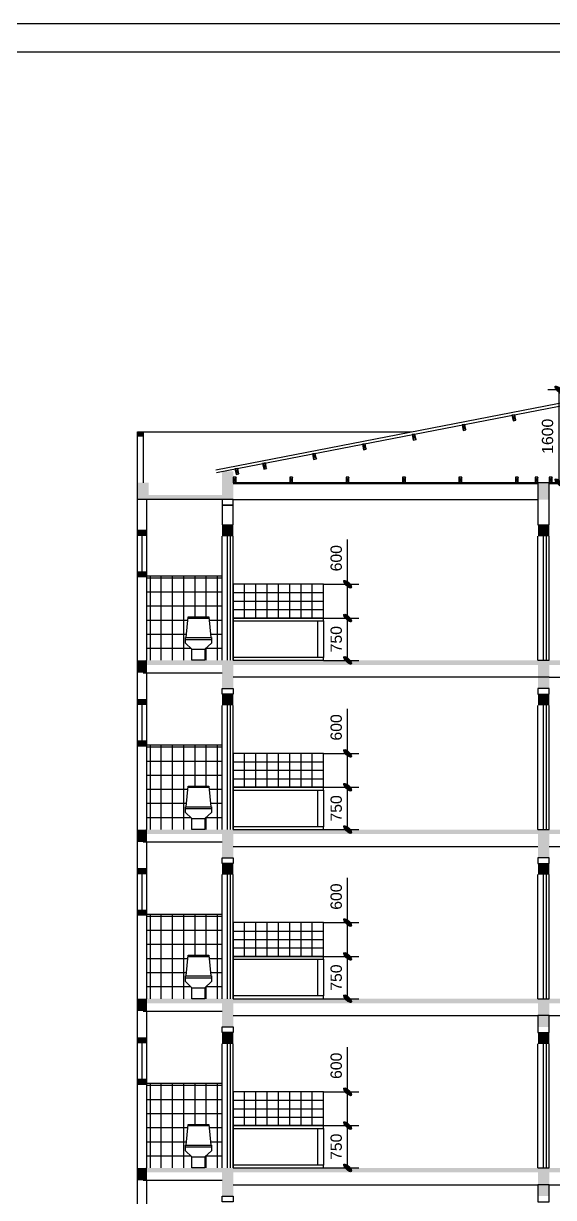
# Model space of a CAD drawing. Extents: x 5324 to 86020, y 1640 to 57560.
# Drawn here: x 33111 to 42504, y 36743 to 57560 of the extents above; entities that cross this region are included whole.
import ezdxf

# ---------------------------------------------------------------- set-up
doc = ezdxf.new("R2010")
doc.units = 0
doc.layers.get('0').update_dxf_attribs({"linetype": 'CONTINUOUS'})
doc.layers.get('DEFPOINTS').update_dxf_attribs({"linetype": 'CONTINUOUS'})
for name, color, linetype in [('BAO', 3, 'CONTINUOUS'), ('CUA', 4, 'CONTINUOUS'), ('DIM', 6, 'CONTINUOUS'), ('HATCH', 6, 'CONTINUOUS'), ('MAT_CAT', 5, 'CONTINUOUS'), ('mc1', 7, 'CONTINUOUS'), ('NET', 5, 'CONTINUOUS'), ('OPMEN', 6, 'CONTINUOUS'), ('TBI', 3, 'CONTINUOUS'), ('TUONG', 35, 'CONTINUOUS')]:
    doc.layers.add(name, color=color, linetype=linetype)
doc.styles.add('DIM', font='VHELVEN.TTF')
doc.styles.add('VNI-HELVE', font='VHELVEN.TTF')
doc.dimstyles.new('DIM100S', dxfattribs={"dimtxt": 200, "dimasz": 130, "dimexe": 200, "dimexo": 0, "dimgap": 100, "dimtad": 1, "dimdec": 0, "dimrnd": 50, "dimzin": 0, "dimdsep": 46, "dimtxsty": 'VNI-HELVE', "dimblk1": 'ARCHTICK', "dimblk2": 'ARCHTICK', "dimsah": 1, "dimcen": 0, "dimclrd": 6, "dimclre": 6, "dimclrt": 6, "dimadec": 0, "dimazin": 0, "dimtfac": 1, "dimtdec": 0, "dimtofl": 0, "dimtmove": 0, "dimatfit": 3, "dimfxl": 0, "dimtolj": 1, "dimtzin": 0, "dimarcsym": 0})

# ---------------------------------------------------------------- blocks, each defined once
blk = doc.blocks.new('xg')
at = {"layer": 'mc1', "color": 4, "linetype": 'ByBlock'}
for p, q in [((0, 0), (-50, -100)), ((-50, 0), (0, -100))]:
    blk.add_line(p, q, dxfattribs=at)
blk.add_lwpolyline([(-50, -100), (0, -100), (0, 0), (-50, 0)], close=True, dxfattribs=at)
blk = doc.blocks.new('_ArchTick')
h = blk.add_hatch(color=256)
edge = h.paths.add_edge_path()
edge.add_ellipse((0, 0), major_axis=(0.5, 0.5), ratio=0.348148, start_angle=0, end_angle=360)
blk.add_ellipse((0, 0), major_axis=(0.5, 0.5), ratio=0.348148)
blk = doc.blocks.new('*D123')
at = {"color": 6, "linetype": 'ByBlock'}
for p, q in [((38856, 38618), (38856, 39409)), ((38429, 38618), (39056, 38618)), ((38856, 38018), (38856, 38618)), ((38429, 38018), (39056, 38018))]:
    blk.add_line(p, q, dxfattribs=at)
at = {"layer": 'DEFPOINTS', "color": 0, "linetype": 'ByBlock'}
for p in [(38429, 38618), (38856, 38618), (38429, 38018)]:
    blk.add_point(p, dxfattribs=at)
at = {"color": 6, "linetype": 'ByBlock', "xscale": 130, "yscale": 130, "zscale": 130}
for p, rotation in [((38856, 38618), 90), ((38856, 38018), 270)]:
    blk.add_blockref('_ArchTick', p, dxfattribs=dict(at, rotation=rotation))
at = {"color": 6, "linetype": 'ByBlock', "insert": (38654, 39079), "char_height": 200, "attachment_point": 5, "rotation": 90, "style": 'VNI-HELVE'}
blk.add_mtext('\\A1;600', dxfattribs=at)
blk = doc.blocks.new('*D124')
at = {"color": 6, "linetype": 'ByBlock'}
for p, q in [((38429, 38018), (39056, 38018)), ((38856, 37268), (38856, 38018)), ((38429, 37268), (39056, 37268))]:
    blk.add_line(p, q, dxfattribs=at)
at = {"layer": 'DEFPOINTS', "color": 0, "linetype": 'ByBlock'}
for p in [(38429, 38018), (38856, 38018), (38429, 37268)]:
    blk.add_point(p, dxfattribs=at)
at = {"color": 6, "linetype": 'ByBlock', "xscale": 130, "yscale": 130, "zscale": 130}
for p, rotation in [((38856, 38018), 90), ((38856, 37268), 270)]:
    blk.add_blockref('_ArchTick', p, dxfattribs=dict(at, rotation=rotation))
at = {"color": 6, "linetype": 'ByBlock', "insert": (38654, 37643), "char_height": 200, "attachment_point": 5, "rotation": 90, "style": 'VNI-HELVE'}
blk.add_mtext('\\A1;750', dxfattribs=at)
blk = doc.blocks.new('*D125')
at = {"color": 6, "linetype": 'ByBlock'}
for p, q in [((38856, 41618), (38856, 42409)), ((38429, 41618), (39056, 41618)), ((38856, 41018), (38856, 41618)), ((38429, 41018), (39056, 41018))]:
    blk.add_line(p, q, dxfattribs=at)
at = {"layer": 'DEFPOINTS', "color": 0, "linetype": 'ByBlock'}
for p in [(38429, 41618), (38856, 41618), (38429, 41018)]:
    blk.add_point(p, dxfattribs=at)
at = {"color": 6, "linetype": 'ByBlock', "xscale": 130, "yscale": 130, "zscale": 130}
for p, rotation in [((38856, 41618), 90), ((38856, 41018), 270)]:
    blk.add_blockref('_ArchTick', p, dxfattribs=dict(at, rotation=rotation))
at = {"color": 6, "linetype": 'ByBlock', "insert": (38654, 42079), "char_height": 200, "attachment_point": 5, "rotation": 90, "style": 'VNI-HELVE'}
blk.add_mtext('\\A1;600', dxfattribs=at)
blk = doc.blocks.new('*D126')
at = {"color": 6, "linetype": 'ByBlock'}
for p, q in [((38429, 41018), (39056, 41018)), ((38856, 40268), (38856, 41018)), ((38429, 40268), (39056, 40268))]:
    blk.add_line(p, q, dxfattribs=at)
at = {"layer": 'DEFPOINTS', "color": 0, "linetype": 'ByBlock'}
for p in [(38429, 41018), (38856, 41018), (38429, 40268)]:
    blk.add_point(p, dxfattribs=at)
at = {"color": 6, "linetype": 'ByBlock', "xscale": 130, "yscale": 130, "zscale": 130}
for p, rotation in [((38856, 41018), 90), ((38856, 40268), 270)]:
    blk.add_blockref('_ArchTick', p, dxfattribs=dict(at, rotation=rotation))
at = {"color": 6, "linetype": 'ByBlock', "insert": (38654, 40643), "char_height": 200, "attachment_point": 5, "rotation": 90, "style": 'VNI-HELVE'}
blk.add_mtext('\\A1;750', dxfattribs=at)
blk = doc.blocks.new('*D127')
at = {"color": 6, "linetype": 'ByBlock'}
for p, q in [((38856, 44618), (38856, 45409)), ((38429, 44618), (39056, 44618)), ((38856, 44018), (38856, 44618)), ((38429, 44018), (39056, 44018))]:
    blk.add_line(p, q, dxfattribs=at)
at = {"layer": 'DEFPOINTS', "color": 0, "linetype": 'ByBlock'}
for p in [(38429, 44618), (38856, 44618), (38429, 44018)]:
    blk.add_point(p, dxfattribs=at)
at = {"color": 6, "linetype": 'ByBlock', "xscale": 130, "yscale": 130, "zscale": 130}
for p, rotation in [((38856, 44618), 90), ((38856, 44018), 270)]:
    blk.add_blockref('_ArchTick', p, dxfattribs=dict(at, rotation=rotation))
at = {"color": 6, "linetype": 'ByBlock', "insert": (38654, 45079), "char_height": 200, "attachment_point": 5, "rotation": 90, "style": 'VNI-HELVE'}
blk.add_mtext('\\A1;600', dxfattribs=at)
blk = doc.blocks.new('*D128')
at = {"color": 6, "linetype": 'ByBlock'}
for p, q in [((38429, 44018), (39056, 44018)), ((38856, 43268), (38856, 44018)), ((38429, 43268), (39056, 43268))]:
    blk.add_line(p, q, dxfattribs=at)
at = {"layer": 'DEFPOINTS', "color": 0, "linetype": 'ByBlock'}
for p in [(38429, 44018), (38856, 44018), (38429, 43268)]:
    blk.add_point(p, dxfattribs=at)
at = {"color": 6, "linetype": 'ByBlock', "xscale": 130, "yscale": 130, "zscale": 130}
for p, rotation in [((38856, 44018), 90), ((38856, 43268), 270)]:
    blk.add_blockref('_ArchTick', p, dxfattribs=dict(at, rotation=rotation))
at = {"color": 6, "linetype": 'ByBlock', "insert": (38654, 43643), "char_height": 200, "attachment_point": 5, "rotation": 90, "style": 'VNI-HELVE'}
blk.add_mtext('\\A1;750', dxfattribs=at)
blk = doc.blocks.new('*D129')
at = {"color": 6, "linetype": 'ByBlock'}
for p, q in [((38856, 47618), (38856, 48409)), ((38429, 47618), (39056, 47618)), ((38856, 47018), (38856, 47618)), ((38429, 47018), (39056, 47018))]:
    blk.add_line(p, q, dxfattribs=at)
at = {"layer": 'DEFPOINTS', "color": 0, "linetype": 'ByBlock'}
for p in [(38429, 47618), (38856, 47618), (38429, 47018)]:
    blk.add_point(p, dxfattribs=at)
at = {"color": 6, "linetype": 'ByBlock', "xscale": 130, "yscale": 130, "zscale": 130}
for p, rotation in [((38856, 47618), 90), ((38856, 47018), 270)]:
    blk.add_blockref('_ArchTick', p, dxfattribs=dict(at, rotation=rotation))
at = {"color": 6, "linetype": 'ByBlock', "insert": (38654, 48079), "char_height": 200, "attachment_point": 5, "rotation": 90, "style": 'VNI-HELVE'}
blk.add_mtext('\\A1;600', dxfattribs=at)
blk = doc.blocks.new('*D130')
at = {"color": 6, "linetype": 'ByBlock'}
for p, q in [((38429, 47018), (39056, 47018)), ((38856, 46268), (38856, 47018)), ((38429, 46268), (39056, 46268))]:
    blk.add_line(p, q, dxfattribs=at)
at = {"layer": 'DEFPOINTS', "color": 0, "linetype": 'ByBlock'}
for p in [(38429, 47018), (38856, 47018), (38429, 46268)]:
    blk.add_point(p, dxfattribs=at)
at = {"color": 6, "linetype": 'ByBlock', "xscale": 130, "yscale": 130, "zscale": 130}
for p, rotation in [((38856, 47018), 90), ((38856, 46268), 270)]:
    blk.add_blockref('_ArchTick', p, dxfattribs=dict(at, rotation=rotation))
at = {"color": 6, "linetype": 'ByBlock', "insert": (38654, 46643), "char_height": 200, "attachment_point": 5, "rotation": 90, "style": 'VNI-HELVE'}
blk.add_mtext('\\A1;750', dxfattribs=at)
blk = doc.blocks.new('*D169')
at = {"color": 6, "linetype": 'ByBlock'}
for p, q in [((43829, 51063), (42401, 51063)), ((42601, 51063), (42601, 49418)), ((43829, 49418), (42401, 49418))]:
    blk.add_line(p, q, dxfattribs=at)
at = {"layer": 'DEFPOINTS', "color": 0, "linetype": 'ByBlock'}
for p in [(43829, 51063), (42601, 49418), (43829, 49418)]:
    blk.add_point(p, dxfattribs=at)
at = {"color": 6, "linetype": 'ByBlock', "xscale": 130, "yscale": 130, "zscale": 130}
for p, rotation in [((42601, 51063), 90), ((42601, 49418), 270)]:
    blk.add_blockref('_ArchTick', p, dxfattribs=dict(at, rotation=rotation))
at = {"color": 6, "linetype": 'ByBlock', "insert": (42399, 50241), "char_height": 200, "attachment_point": 5, "rotation": 90, "style": 'VNI-HELVE'}
blk.add_mtext('\\A1;1600', dxfattribs=at)

msp = doc.modelspace()

# ---------------------------------------------------------------- hatches: boundary and pattern name
at = {"layer": 'OPMEN'}
h = msp.add_hatch(dxfattribs=at)
h.set_pattern_fill('_USER', color=256, scale=200, angle=90, style=0, pattern_type=0)
h.set_pattern_definition([(90, (38429.19, 47018.44), (-200, 1e-14), [])])
h.paths.add_polyline_path([(36829.2, 47018.4), (38429.2, 47018.4), (38429.2, 47618.4), (36829.2, 47618.4)])
h = msp.add_hatch(dxfattribs=at)
h.set_pattern_fill('_USER', color=256, scale=150, style=0, pattern_type=0)
h.set_pattern_definition([(0, (38429.19, 47018.44), (0, 150), [])])
h.paths.add_polyline_path([(36829.2, 47018.4), (38429.2, 47018.4), (38429.2, 47618.4), (36829.2, 47618.4)])
h = msp.add_hatch(dxfattribs=at)
h.set_pattern_fill('_USER', color=256, scale=200, angle=90, style=0, pattern_type=0)
h.set_pattern_definition([(90, (38429.19, 44018.44), (-200, 1e-14), [])])
h.paths.add_polyline_path([(36829.2, 44018.4), (38429.2, 44018.4), (38429.2, 44618.4), (36829.2, 44618.4)])
h = msp.add_hatch(dxfattribs=at)
h.set_pattern_fill('_USER', color=256, scale=150, style=0, pattern_type=0)
h.set_pattern_definition([(0, (38429.19, 44018.44), (0, 150), [])])
h.paths.add_polyline_path([(36829.2, 44018.4), (38429.2, 44018.4), (38429.2, 44618.4), (36829.2, 44618.4)])
h = msp.add_hatch(dxfattribs=at)
h.set_pattern_fill('_USER', color=256, scale=200, angle=90, style=0, pattern_type=0)
h.set_pattern_definition([(90, (38429.19, 41018.44), (-200, 1e-14), [])])
h.paths.add_polyline_path([(36829.2, 41018.4), (38429.2, 41018.4), (38429.2, 41618.4), (36829.2, 41618.4)])
h = msp.add_hatch(dxfattribs=at)
h.set_pattern_fill('_USER', color=256, scale=150, style=0, pattern_type=0)
h.set_pattern_definition([(0, (38429.19, 41018.44), (0, 150), [])])
h.paths.add_polyline_path([(36829.2, 41018.4), (38429.2, 41018.4), (38429.2, 41618.4), (36829.2, 41618.4)])
h = msp.add_hatch(dxfattribs=at)
h.set_pattern_fill('_USER', color=256, scale=200, angle=90, style=0, pattern_type=0)
h.set_pattern_definition([(90, (38429.19, 38018.44), (-200, 1e-14), [])])
h.paths.add_polyline_path([(36829.2, 38018.4), (38429.2, 38018.4), (38429.2, 38618.4), (36829.2, 38618.4)])
h = msp.add_hatch(dxfattribs=at)
h.set_pattern_fill('_USER', color=256, scale=150, style=0, pattern_type=0)
h.set_pattern_definition([(0, (38429.19, 38018.44), (0, 150), [])])
h.paths.add_polyline_path([(36829.2, 38018.4), (38429.2, 38018.4), (38429.2, 38618.4), (36829.2, 38618.4)])

# ---------------------------------------------------------------- linework, layer by layer
at = {"layer": 'BAO', "color": 4, "linetype": 'Continuous'}
for p, q in [((42229.2, 49418.4), (36829.2, 49418.4)), ((42229.2, 49398.4), (36829.2, 49398.4)), ((43829.2, 49418.4), (42429.2, 49418.4)), ((43829.2, 49398.4), (42429.2, 49398.4))]:
    msp.add_line(p, q, dxfattribs=at)
at = {"layer": 'BAO', "color": 3, "linetype": 'Continuous'}
for points in [[(35129.2, 49418.4), (35129.2, 50318.4), (35229.2, 50318.4), (35229.2, 49418.4)], [(35288.3, 49118.4), (35288.3, 46268.4)], [(35288.3, 46048.2), (35288.3, 46268.4)], [(35229.2, 46048.2), (36629.2, 46048.2)], [(35288.3, 46048.2), (35288.3, 43268.4)], [(42429.2, 45968.4), (36829.2, 45968.4)], [(35288.3, 43048.2), (35288.3, 43268.4)], [(35229.2, 43048.2), (36629.2, 43048.2)], [(35288.3, 43048.2), (35288.3, 40268.4)], [(35288.3, 40048.2), (35288.3, 40268.4)], [(35229.2, 40048.2), (36629.2, 40048.2)], [(35288.3, 40048.2), (35288.3, 37268.4)], [(35288.3, 37048.2), (35288.3, 37268.4)], [(35229.2, 37048.2), (36629.2, 37048.2)], [(35288.3, 37048.2), (35288.3, 34268.4)]]:
    msp.add_lwpolyline(points, dxfattribs=at)
for points in [[(36629.2, 49018.4), (36829.2, 49018.4), (36829.2, 49118.4), (36629.2, 49118.4)], [(36629.2, 45768.4), (36829.2, 45768.4), (36829.2, 45668.4), (36629.2, 45668.4)], [(36629.2, 42768.4), (36829.2, 42768.4), (36829.2, 42668.4), (36629.2, 42668.4)], [(36629.2, 39768.4), (36829.2, 39768.4), (36829.2, 39668.4), (36629.2, 39668.4)], [(36629.2, 36768.4), (36829.2, 36768.4), (36829.2, 36668.4), (36629.2, 36668.4)]]:
    msp.add_lwpolyline(points, close=True, dxfattribs=at)
at = {"layer": 'CUA', "color": 4, "linetype": 'Continuous'}
for points in [[(36629.2, 49118.4), (35129.2, 49118.4)], [(35208.8, 48483.5), (35208.8, 47839.8)], [(35208.8, 45483.5), (35208.8, 44839.8)], [(35208.8, 42483.5), (35208.8, 41839.8)], [(35208.8, 39483.5), (35208.8, 38839.8)]]:
    msp.add_lwpolyline(points, dxfattribs=at)
at = {"layer": 'DIM', "color": 4, "linetype": 'ByBlock'}
for points in [[(38429.2, 46318.4), (38329.2, 46318.4), (38329.2, 46968.4), (38429.2, 46968.4)], [(38429.2, 43318.4), (38329.2, 43318.4), (38329.2, 43968.4), (38429.2, 43968.4)], [(38429.2, 40318.4), (38329.2, 40318.4), (38329.2, 40968.4), (38429.2, 40968.4)], [(38429.2, 37318.4), (38329.2, 37318.4), (38329.2, 37968.4), (38429.2, 37968.4)]]:
    msp.add_lwpolyline(points, close=True, dxfattribs=at)
at = {"layer": 'HATCH', "color": 6}
for p, q in [((35288.3, 47768.4), (36629.2, 47768.4)), ((35288.3, 47732.9), (36629.2, 47732.9)), ((35360.4, 46268.4), (35360.4, 47768.4)), ((35551, 46268.4), (35551, 47768.4)), ((35751, 46268.4), (35751, 47768.4)), ((35951, 46268.4), (35951, 47768.4)), ((36151, 47039.4), (36151, 47768.4)), ((36351, 47039.4), (36351, 47768.4)), ((36551, 46268.4), (36551, 47768.4)), ((35288.3, 47482.9), (36629.2, 47482.9)), ((35288.3, 47232.9), (36629.2, 47232.9)), ((35288.3, 46982.9), (36021.6, 46982.9)), ((35551, 46268.4), (35551, 46936)), ((36401.5, 46982.9), (36629.2, 46982.9)), ((35288.3, 46732.9), (35999.7, 46732.9)), ((36423.4, 46732.9), (36629.2, 46732.9)), ((35288.3, 46482.9), (36076.9, 46482.9)), ((36346.2, 46482.9), (36629.2, 46482.9)), ((36351, 46268.4), (36351, 46487.5)), ((35288.3, 44768.4), (36629.2, 44768.4)), ((35360.4, 43268.4), (35360.4, 44768.4)), ((35551, 43268.4), (35551, 44768.4)), ((35751, 43268.4), (35751, 44768.4)), ((35951, 43268.4), (35951, 44768.4)), ((36151, 44039.4), (36151, 44768.4)), ((36351, 44039.4), (36351, 44768.4)), ((36551, 43268.4), (36551, 44768.4)), ((35288.3, 44732.9), (36629.2, 44732.9)), ((35288.3, 44482.9), (36629.2, 44482.9)), ((35288.3, 44232.9), (36629.2, 44232.9)), ((35288.3, 43982.9), (36021.6, 43982.9)), ((35551, 43268.4), (35551, 43936)), ((36401.5, 43982.9), (36629.2, 43982.9)), ((35288.3, 43732.9), (35999.7, 43732.9)), ((36423.4, 43732.9), (36629.2, 43732.9)), ((35288.3, 43482.9), (36076.9, 43482.9)), ((36346.2, 43482.9), (36629.2, 43482.9)), ((36351, 43268.4), (36351, 43487.5)), ((35288.3, 41768.4), (36629.2, 41768.4)), ((35288.3, 41732.9), (36629.2, 41732.9)), ((35360.4, 40268.4), (35360.4, 41768.4)), ((35551, 40268.4), (35551, 41768.4)), ((35751, 40268.4), (35751, 41768.4)), ((35951, 40268.4), (35951, 41768.4)), ((36151, 41039.4), (36151, 41768.4)), ((36351, 41039.4), (36351, 41768.4)), ((36551, 40268.4), (36551, 41768.4)), ((35288.3, 41482.9), (36629.2, 41482.9)), ((35288.3, 41232.9), (36629.2, 41232.9)), ((35288.3, 40982.9), (36021.6, 40982.9)), ((35551, 40268.4), (35551, 40936)), ((36401.5, 40982.9), (36629.2, 40982.9)), ((35288.3, 40732.9), (35999.7, 40732.9)), ((36423.4, 40732.9), (36629.2, 40732.9)), ((35288.3, 40482.9), (36076.9, 40482.9)), ((36346.2, 40482.9), (36629.2, 40482.9)), ((36351, 40268.4), (36351, 40487.5)), ((35288.3, 38768.4), (36629.2, 38768.4)), ((35288.3, 38732.9), (36629.2, 38732.9)), ((35360.4, 37268.4), (35360.4, 38768.4)), ((35551, 37268.4), (35551, 38768.4)), ((35751, 37268.4), (35751, 38768.4)), ((35951, 37268.4), (35951, 38768.4)), ((36151, 38039.4), (36151, 38768.4)), ((36351, 38039.4), (36351, 38768.4)), ((36551, 37268.4), (36551, 38768.4)), ((35288.3, 38482.9), (36629.2, 38482.9)), ((35288.3, 38232.9), (36629.2, 38232.9)), ((35288.3, 37982.9), (36021.6, 37982.9)), ((35551, 37268.4), (35551, 37936)), ((36401.5, 37982.9), (36629.2, 37982.9)), ((35288.3, 37732.9), (35999.7, 37732.9)), ((36423.4, 37732.9), (36629.2, 37732.9)), ((35288.3, 37482.9), (36076.9, 37482.9)), ((36346.2, 37482.9), (36629.2, 37482.9)), ((36351, 37268.4), (36351, 37487.5))]:
    msp.add_line(p, q, dxfattribs=at)
at = {"layer": 'MAT_CAT', "color": 6}
for p, q in [((36829.2, 46968.4), (36829.2, 46318.4)), ((36829.2, 46968.4), (36829.2, 46318.4)), ((38429.2, 46968.4), (38429.2, 46318.4)), ((36829.2, 43968.4), (36829.2, 43318.4)), ((36829.2, 43968.4), (36829.2, 43318.4)), ((38429.2, 43968.4), (38429.2, 43318.4)), ((36829.2, 40968.4), (36829.2, 40318.4)), ((36829.2, 40968.4), (36829.2, 40318.4)), ((38429.2, 40968.4), (38429.2, 40318.4)), ((36829.2, 37968.4), (36829.2, 37318.4)), ((36829.2, 37968.4), (36829.2, 37318.4)), ((38429.2, 37968.4), (38429.2, 37318.4))]:
    msp.add_line(p, q, dxfattribs=at)
at = {"layer": 'MAT_CAT', "color": 5, "linetype": 'Continuous'}
for points in [[(35129.2, 50247.5), (35229.2, 50247.5)], [(35129.2, 48576.1), (35288.3, 48576.1)], [(35288.3, 48483.5), (35129.2, 48483.5)], [(35129.2, 47839.8), (35288.3, 47839.8)], [(35288.3, 47747.3), (35129.2, 47747.3)], [(35288.3, 47747.3), (35129.2, 47747.3)], [(35129.2, 45576.1), (35288.3, 45576.1)], [(35288.3, 45483.5), (35129.2, 45483.5)], [(35129.2, 44839.8), (35288.3, 44839.8)], [(35288.3, 44747.3), (35129.2, 44747.3)], [(35288.3, 44747.3), (35129.2, 44747.3)], [(35129.2, 42576.1), (35288.3, 42576.1)], [(35288.3, 42483.5), (35129.2, 42483.5)], [(35129.2, 41839.8), (35288.3, 41839.8)], [(35288.3, 41747.3), (35129.2, 41747.3)], [(35288.3, 41747.3), (35129.2, 41747.3)], [(35129.2, 39576.1), (35288.3, 39576.1)], [(35288.3, 39483.5), (35129.2, 39483.5)], [(35129.2, 38839.8), (35288.3, 38839.8)], [(35288.3, 38747.3), (35129.2, 38747.3)], [(35288.3, 38747.3), (35129.2, 38747.3)]]:
    msp.add_lwpolyline(points, dxfattribs=at)
at = {"layer": 'MAT_CAT', "color": 4}
for points in [[(36829.2, 46968.4), (38429.2, 46968.4), (38429.2, 47018.4), (36829.2, 47018.4)], [(36829.2, 46268.4), (38429.2, 46268.4), (38429.2, 46318.4), (36829.2, 46318.4)], [(36829.2, 43968.4), (38429.2, 43968.4), (38429.2, 44018.4), (36829.2, 44018.4)], [(36829.2, 43268.4), (38429.2, 43268.4), (38429.2, 43318.4), (36829.2, 43318.4)], [(36829.2, 40968.4), (38429.2, 40968.4), (38429.2, 41018.4), (36829.2, 41018.4)], [(36829.2, 40268.4), (38429.2, 40268.4), (38429.2, 40318.4), (36829.2, 40318.4)], [(36829.2, 37968.4), (38429.2, 37968.4), (38429.2, 38018.4), (36829.2, 38018.4)], [(36829.2, 37268.4), (38429.2, 37268.4), (38429.2, 37318.4), (36829.2, 37318.4)]]:
    msp.add_lwpolyline(points, close=True, dxfattribs=at)
at = {"layer": 'MAT_CAT', "color": 5, "linetype": 'Continuous'}
for points in [[(35129.2, 50247.5), (35229.2, 50247.5), (35129.2, 50318.4), (35229.2, 50318.4)], [(35129.2, 48483.5), (35288.3, 48483.5), (35129.2, 48576.1), (35288.3, 48576.1)], [(35129.2, 47747.3), (35288.3, 47747.3), (35129.2, 47839.8), (35288.3, 47839.8)], [(35129.2, 45483.5), (35288.3, 45483.5), (35129.2, 45576.1), (35288.3, 45576.1)], [(35129.2, 44747.3), (35288.3, 44747.3), (35129.2, 44839.8), (35288.3, 44839.8)], [(35129.2, 42483.5), (35288.3, 42483.5), (35129.2, 42576.1), (35288.3, 42576.1)], [(35129.2, 41747.3), (35288.3, 41747.3), (35129.2, 41839.8), (35288.3, 41839.8)], [(35129.2, 39483.5), (35288.3, 39483.5), (35129.2, 39576.1), (35288.3, 39576.1)], [(35129.2, 38747.3), (35288.3, 38747.3), (35129.2, 38839.8), (35288.3, 38839.8)]]:
    msp.add_solid(points, dxfattribs=at)
at = {"layer": 'mc1', "color": 4, "linetype": 'ByBlock'}
for p, q in [((36729.2, 46268.4), (36729.2, 48468.4)), ((36779.2, 46268.4), (36779.2, 48468.4)), ((36829.2, 46268.4), (36829.2, 48468.4)), ((42329.2, 46268.4), (42329.2, 48468.4)), ((42379.2, 46268.4), (42379.2, 48468.4)), ((36729.2, 43268.4), (36729.2, 45468.4)), ((36779.2, 43268.4), (36779.2, 45468.4)), ((36829.2, 43268.4), (36829.2, 45468.4)), ((42329.2, 43268.4), (42329.2, 45468.4)), ((42379.2, 43268.4), (42379.2, 45468.4)), ((36729.2, 40268.4), (36729.2, 42468.4)), ((36779.2, 40268.4), (36779.2, 42468.4)), ((36829.2, 40268.4), (36829.2, 42468.4)), ((42329.2, 40268.4), (42329.2, 42468.4)), ((42379.2, 40268.4), (42379.2, 42468.4)), ((36729.2, 37268.4), (36729.2, 39468.4)), ((36779.2, 37268.4), (36779.2, 39468.4)), ((36829.2, 37268.4), (36829.2, 39468.4)), ((42329.2, 37268.4), (42329.2, 39468.4)), ((42379.2, 37268.4), (42379.2, 39468.4))]:
    msp.add_line(p, q, dxfattribs=at)
at = {"layer": 'mc1', "color": 5, "linetype": 'ByBlock'}
for points in [[(42229.2, 46268.4), (42229.2, 46268.4), (42429.2, 46268.4), (42429.2, 46268.4)], [(42229.2, 43268.4), (42229.2, 43268.4), (42429.2, 43268.4), (42429.2, 43268.4)], [(42229.2, 43268.4), (42229.2, 43268.4), (42429.2, 43268.4), (42429.2, 43268.4)], [(42229.2, 40268.4), (42229.2, 40268.4), (42429.2, 40268.4), (42429.2, 40268.4)], [(42229.2, 40268.4), (42229.2, 40268.4), (42429.2, 40268.4), (42429.2, 40268.4)], [(42229.2, 37268.4), (42229.2, 37268.4), (42429.2, 37268.4), (42429.2, 37268.4)], [(42229.2, 37268.4), (42229.2, 37268.4), (42429.2, 37268.4), (42429.2, 37268.4)]]:
    msp.add_lwpolyline(points, dxfattribs=at)
for points in [[(36629.2, 49618.4), (36829.2, 49618.4), (36629.2, 49118.4), (36829.2, 49118.4)], [(35129.2, 49418.4), (35329.2, 49418.4), (35129.2, 49118.4), (35329.2, 49118.4)], [(42229.2, 49418.4), (42429.2, 49418.4), (42229.2, 49118.4), (42429.2, 49118.4)], [(35329.2, 49118.4), (35329.2, 49198.4), (36629.2, 49118.4), (36629.2, 49198.4)], [(36629.2, 48668.4), (36829.2, 48668.4), (36629.2, 48468.4), (36829.2, 48468.4)], [(42229.2, 48668.4), (42429.2, 48668.4), (42229.2, 48468.4), (42429.2, 48468.4)], [(35229.2, 46188.4), (35229.2, 46268.4), (36629.2, 46188.4), (36629.2, 46268.4)], [(36629.2, 46268.4), (36829.2, 46268.4), (36629.2, 45768.4), (36829.2, 45768.4)], [(36629.2, 46268.4), (36829.2, 46268.4), (36629.2, 45768.4), (36829.2, 45768.4)], [(36829.2, 46268.4), (42229.2, 46268.4), (36829.2, 46188.4), (42229.2, 46188.4)], [(36829.2, 46268.4), (42229.2, 46268.4), (36829.2, 46188.4), (42229.2, 46188.4)], [(42229.2, 46268.4), (42429.2, 46268.4), (42229.2, 45768.4), (42429.2, 45768.4)], [(42229.2, 46268.4), (42429.2, 46268.4), (42229.2, 45768.4), (42429.2, 45768.4)], [(42429.2, 46188.4), (42429.2, 46268.4), (51429.2, 46188.4), (51429.2, 46268.4)], [(36629.2, 45668.4), (36829.2, 45668.4), (36629.2, 45468.4), (36829.2, 45468.4)], [(42229.2, 45668.4), (42429.2, 45668.4), (42229.2, 45468.4), (42429.2, 45468.4)], [(35229.2, 43188.4), (35229.2, 43268.4), (36629.2, 43188.4), (36629.2, 43268.4)], [(36629.2, 43268.4), (36829.2, 43268.4), (36629.2, 42768.4), (36829.2, 42768.4)], [(36629.2, 43268.4), (36829.2, 43268.4), (36629.2, 42768.4), (36829.2, 42768.4)], [(36629.2, 43268.4), (36829.2, 43268.4), (36629.2, 42768.4), (36829.2, 42768.4)], [(36629.2, 43268.4), (36829.2, 43268.4), (36629.2, 42768.4), (36829.2, 42768.4)], [(36829.2, 43268.4), (42229.2, 43268.4), (36829.2, 43188.4), (42229.2, 43188.4)], [(36829.2, 43268.4), (42229.2, 43268.4), (36829.2, 43188.4), (42229.2, 43188.4)], [(42229.2, 43268.4), (42429.2, 43268.4), (42229.2, 42768.4), (42429.2, 42768.4)], [(42229.2, 43268.4), (42429.2, 43268.4), (42229.2, 42768.4), (42429.2, 42768.4)], [(42229.2, 43268.4), (42429.2, 43268.4), (42229.2, 42768.4), (42429.2, 42768.4)], [(42229.2, 43268.4), (42429.2, 43268.4), (42229.2, 42768.4), (42429.2, 42768.4)], [(42429.2, 43188.4), (42429.2, 43268.4), (51429.2, 43188.4), (51429.2, 43268.4)], [(36629.2, 42668.4), (36829.2, 42668.4), (36629.2, 42468.4), (36829.2, 42468.4)], [(42229.2, 42668.4), (42429.2, 42668.4), (42229.2, 42468.4), (42429.2, 42468.4)], [(35229.2, 40188.4), (35229.2, 40268.4), (36629.2, 40188.4), (36629.2, 40268.4)], [(36629.2, 40268.4), (36829.2, 40268.4), (36629.2, 39768.4), (36829.2, 39768.4)], [(36629.2, 40268.4), (36829.2, 40268.4), (36629.2, 39768.4), (36829.2, 39768.4)], [(36829.2, 40268.4), (42229.2, 40268.4), (36829.2, 40188.4), (42229.2, 40188.4)], [(36829.2, 40268.4), (42229.2, 40268.4), (36829.2, 40188.4), (42229.2, 40188.4)], [(42229.2, 40268.4), (42429.2, 40268.4), (42229.2, 39968.4), (42429.2, 39968.4)], [(42229.2, 40268.4), (42429.2, 40268.4), (42229.2, 39968.4), (42429.2, 39968.4)], [(42229.2, 40268.4), (42429.2, 40268.4), (42229.2, 39768.4), (42429.2, 39768.4)], [(42229.2, 40268.4), (42429.2, 40268.4), (42229.2, 39768.4), (42429.2, 39768.4)], [(42429.2, 40188.4), (42429.2, 40268.4), (51429.2, 40188.4), (51429.2, 40268.4)], [(36629.2, 39668.4), (36829.2, 39668.4), (36629.2, 39468.4), (36829.2, 39468.4)], [(42229.2, 39668.4), (42429.2, 39668.4), (42229.2, 39468.4), (42429.2, 39468.4)], [(35229.2, 37188.4), (35229.2, 37268.4), (36629.2, 37188.4), (36629.2, 37268.4)], [(36629.2, 37268.4), (36829.2, 37268.4), (36629.2, 36768.4), (36829.2, 36768.4)], [(36629.2, 37268.4), (36829.2, 37268.4), (36629.2, 36768.4), (36829.2, 36768.4)], [(36829.2, 37268.4), (42229.2, 37268.4), (36829.2, 37188.4), (42229.2, 37188.4)], [(36829.2, 37268.4), (42229.2, 37268.4), (36829.2, 37188.4), (42229.2, 37188.4)], [(42229.2, 37268.4), (42429.2, 37268.4), (42229.2, 36968.4), (42429.2, 36968.4)], [(42229.2, 37268.4), (42429.2, 37268.4), (42229.2, 36968.4), (42429.2, 36968.4)], [(42229.2, 37268.4), (42429.2, 37268.4), (42229.2, 36768.4), (42429.2, 36768.4)], [(42229.2, 37268.4), (42429.2, 37268.4), (42229.2, 36768.4), (42429.2, 36768.4)], [(42429.2, 37188.4), (42429.2, 37268.4), (51429.2, 37188.4), (51429.2, 37268.4)]]:
    msp.add_solid(points, dxfattribs=at)
at = {"layer": 'NET', "color": 5, "linetype": 'Continuous'}
for points in [[(35129.2, 46048.2), (35288.3, 46048.2), (35129.2, 46268.4), (35288.3, 46268.4)], [(35129.2, 43048.2), (35288.3, 43048.2), (35129.2, 43268.4), (35288.3, 43268.4)], [(35129.2, 40048.2), (35288.3, 40048.2), (35129.2, 40268.4), (35288.3, 40268.4)], [(35129.2, 37048.2), (35288.3, 37048.2), (35129.2, 37268.4), (35288.3, 37268.4)]]:
    msp.add_solid(points, dxfattribs=at)
at = {"layer": 'OPMEN'}
for points in [[(36829.2, 47018.4), (38429.2, 47018.4), (38429.2, 47618.4), (36829.2, 47618.4)], [(36829.2, 44018.4), (38429.2, 44018.4), (38429.2, 44618.4), (36829.2, 44618.4)], [(36829.2, 41018.4), (38429.2, 41018.4), (38429.2, 41618.4), (36829.2, 41618.4)], [(36829.2, 38018.4), (38429.2, 38018.4), (38429.2, 38618.4), (36829.2, 38618.4)]]:
    msp.add_lwpolyline(points, close=True, dxfattribs=at)
at = {"layer": 'TBI', "color": 4}
for p, q in [((36024.7, 47018.5), (36398.4, 47018.5)), ((35982.5, 46671.4), (36440.5, 46671.4)), ((35982.5, 46640.1), (36440.5, 46640.1)), ((36096.5, 46464.3), (36326.5, 46464.3)), ((36024.7, 44018.5), (36398.4, 44018.5)), ((35982.5, 43671.4), (36440.5, 43671.4)), ((35982.5, 43640.1), (36440.5, 43640.1)), ((36096.5, 43464.3), (36326.5, 43464.3)), ((36024.7, 41018.5), (36398.4, 41018.5)), ((35982.5, 40671.4), (36440.5, 40671.4)), ((35982.5, 40640.1), (36440.5, 40640.1)), ((36096.5, 40464.3), (36326.5, 40464.3)), ((36024.7, 38018.5), (36398.4, 38018.5)), ((35982.5, 37671.4), (36440.5, 37671.4)), ((35982.5, 37640.1), (36440.5, 37640.1)), ((36096.5, 37464.3), (36326.5, 37464.3))]:
    msp.add_line(p, q, dxfattribs=at)
for points in [[(36211.5, 47039.4), (36396.5, 47039.4), (36428.8, 46671.4), (36440.5, 46671.4), (36440.5, 46640.1), (36440.5, 46572.1), (36326.5, 46464.3), (36326.5, 46268.4), (36211.5, 46268.4), (36096.5, 46268.4), (36096.5, 46464.3), (35982.5, 46572.1), (35982.5, 46640.1), (35982.5, 46671.4), (35994.3, 46671.4), (36026.5, 47039.4)], [(36211.5, 44039.4), (36396.5, 44039.4), (36428.8, 43671.4), (36440.5, 43671.4), (36440.5, 43640.1), (36440.5, 43572.1), (36326.5, 43464.3), (36326.5, 43268.4), (36211.5, 43268.4), (36096.5, 43268.4), (36096.5, 43464.3), (35982.5, 43572.1), (35982.5, 43640.1), (35982.5, 43671.4), (35994.3, 43671.4), (36026.5, 44039.4)], [(36211.5, 41039.4), (36396.5, 41039.4), (36428.8, 40671.4), (36440.5, 40671.4), (36440.5, 40640.1), (36440.5, 40572.1), (36326.5, 40464.3), (36326.5, 40268.4), (36211.5, 40268.4), (36096.5, 40268.4), (36096.5, 40464.3), (35982.5, 40572.1), (35982.5, 40640.1), (35982.5, 40671.4), (35994.3, 40671.4), (36026.5, 41039.4)], [(36211.5, 38039.4), (36396.5, 38039.4), (36428.8, 37671.4), (36440.5, 37671.4), (36440.5, 37640.1), (36440.5, 37572.1), (36326.5, 37464.3), (36326.5, 37268.4), (36211.5, 37268.4), (36096.5, 37268.4), (36096.5, 37464.3), (35982.5, 37572.1), (35982.5, 37640.1), (35982.5, 37671.4), (35994.3, 37671.4), (36026.5, 38039.4)]]:
    msp.add_lwpolyline(points, close=True, dxfattribs=at)
at = {"layer": 'TUONG', "color": 3, "linetype": 'ByBlock'}
for p, q in [((36519.7, 49648.2), (43829.2, 51062.9)), ((36529.2, 49599.1), (43829.2, 51012)), ((35129.2, 21968.4), (35129.2, 50318.4)), ((35229.2, 50318.4), (39982.7, 50318.4)), ((36829.2, 49118.4), (42229.2, 49118.4)), ((36629.2, 46268.4), (36629.2, 48468.4)), ((42229.2, 46268.4), (42229.2, 48468.4)), ((42429.2, 46268.4), (42429.2, 48468.4)), ((42429.2, 45968.4), (51529.2, 45968.4)), ((36629.2, 43268.4), (36629.2, 45468.4)), ((42229.2, 43268.4), (42229.2, 45468.4)), ((42429.2, 43268.4), (42429.2, 45468.4)), ((36829.2, 42968.4), (40618.6, 42968.4)), ((40429.2, 42968.4), (42229.2, 42968.4)), ((42429.2, 42968.4), (51529.2, 42968.4)), ((36629.2, 40268.4), (36629.2, 42468.4)), ((42229.2, 40268.4), (42229.2, 42468.4)), ((42429.2, 40268.4), (42429.2, 42468.4)), ((36829.2, 39968.4), (40618.6, 39968.4)), ((36829.2, 39968.4), (40618.6, 39968.4)), ((40429.2, 39968.4), (42229.2, 39968.4)), ((40429.2, 39968.4), (42229.2, 39968.4)), ((42429.2, 39968.4), (47829.2, 39968.4)), ((42429.2, 39968.4), (47829.2, 39968.4)), ((42429.2, 39968.4), (47829.2, 39968.4)), ((36629.2, 37268.4), (36629.2, 39468.4)), ((42229.2, 37268.4), (42229.2, 39468.4)), ((42429.2, 37268.4), (42429.2, 39468.4)), ((36829.2, 36968.4), (40618.6, 36968.4)), ((36829.2, 36968.4), (40618.6, 36968.4)), ((40429.2, 36968.4), (42229.2, 36968.4)), ((40429.2, 36968.4), (42229.2, 36968.4)), ((42429.2, 36968.4), (47829.2, 36968.4)), ((42429.2, 36968.4), (47829.2, 36968.4)), ((42429.2, 36968.4), (47829.2, 36968.4))]:
    msp.add_line(p, q, dxfattribs=at)
for points in [[(86019.7, 1639.6), (5323.7, 1639.6), (5323.7, 57560.3), (86019.7, 57560.3)], [(85519.7, 2139.6), (5823.7, 2139.6), (5823.7, 57060.3), (85519.7, 57060.3)], [(42229.2, 48668.4), (42429.2, 48668.4), (42429.2, 49418.4), (42229.2, 49418.4)], [(36629.2, 48668.4), (36829.2, 48668.4), (36829.2, 49018.4), (36629.2, 49018.4)], [(42229.2, 45668.4), (42429.2, 45668.4), (42429.2, 45768.4), (42229.2, 45768.4)], [(42229.2, 42668.4), (42429.2, 42668.4), (42429.2, 42768.4), (42229.2, 42768.4)], [(42229.2, 39668.4), (42429.2, 39668.4), (42429.2, 39968.4), (42229.2, 39968.4)], [(42229.2, 36668.4), (42429.2, 36668.4), (42429.2, 36968.4), (42229.2, 36968.4)]]:
    msp.add_lwpolyline(points, close=True, dxfattribs=at)

# ---------------------------------------------------------------- block references
at = {"layer": 'DIM', "color": 5, "linetype": 'ByBlock', "rotation": 10.95406264339936}
for p in [(41816.5, 50622.4), (40932.9, 50451.4), (40049.3, 50280.4), (39165.7, 50109.4), (37398.5, 49767.3), (38282.1, 49938.4), (36907.9, 49672.4)]:
    msp.add_blockref('xg', p, dxfattribs=at)
at = {"layer": 'DIM', "color": 5, "linetype": 'ByBlock'}
for p in [(36879.2, 49518.4), (37879.2, 49518.4), (38879.2, 49518.4), (39879.2, 49518.4), (40879.2, 49518.4), (41879.2, 49518.4), (42229.2, 49518.4), (42479.2, 49518.4)]:
    msp.add_blockref('xg', p, dxfattribs=at)

# ---------------------------------------------------------------- texts
at = {"layer": 'DIM', "color": 6, "insert": (38138.7, 48025.6), "char_height": 150, "attachment_point": 1, "style": 'DIM'}
msp.add_mtext('\\A1; ', dxfattribs=at)

# ---------------------------------------------------------------- dimensions: what is measured, and where the dimension line sits
at = {"layer": 'DIM', "color": 6, "linetype": 'Continuous'}
dim = msp.add_linear_dim(base=(42601.4, 49418.4), p1=(43829.2, 51062.9), p2=(43829.2, 49418.4), angle=90, text='1600', dimstyle='DIM100S', dxfattribs=at)
dim.commit()
dim.dimension.update_dxf_attribs({"geometry": '*D169', "text_midpoint": (42398.6, 50240.7)})
at = {"layer": 'OPMEN'}
for base, p1, p2, picture, middle in [((38856.4, 47618.4), (38429.2, 47018.4), (38429.2, 47618.4), '*D129', (38653.7, 48078.8)), ((38856.4, 47018.4), (38429.2, 46268.4), (38429.2, 47018.4), '*D130', (38653.7, 46643.4)), ((38856.4, 44618.4), (38429.2, 44018.4), (38429.2, 44618.4), '*D127', (38653.7, 45078.8)), ((38856.4, 44018.4), (38429.2, 43268.4), (38429.2, 44018.4), '*D128', (38653.7, 43643.4)), ((38856.4, 41618.4), (38429.2, 41018.4), (38429.2, 41618.4), '*D125', (38653.7, 42078.8)), ((38856.4, 41018.4), (38429.2, 40268.4), (38429.2, 41018.4), '*D126', (38653.7, 40643.4)), ((38856.4, 38618.4), (38429.2, 38018.4), (38429.2, 38618.4), '*D123', (38653.7, 39078.8)), ((38856.4, 38018.4), (38429.2, 37268.4), (38429.2, 38018.4), '*D124', (38653.7, 37643.4))]:
    dim = msp.add_linear_dim(base=base, p1=p1, p2=p2, angle=90, dimstyle='DIM100S', dxfattribs=at)
    dim.commit()
    dim.dimension.update_dxf_attribs({"geometry": picture, "text_midpoint": middle})

doc.saveas('drawing.dxf')
